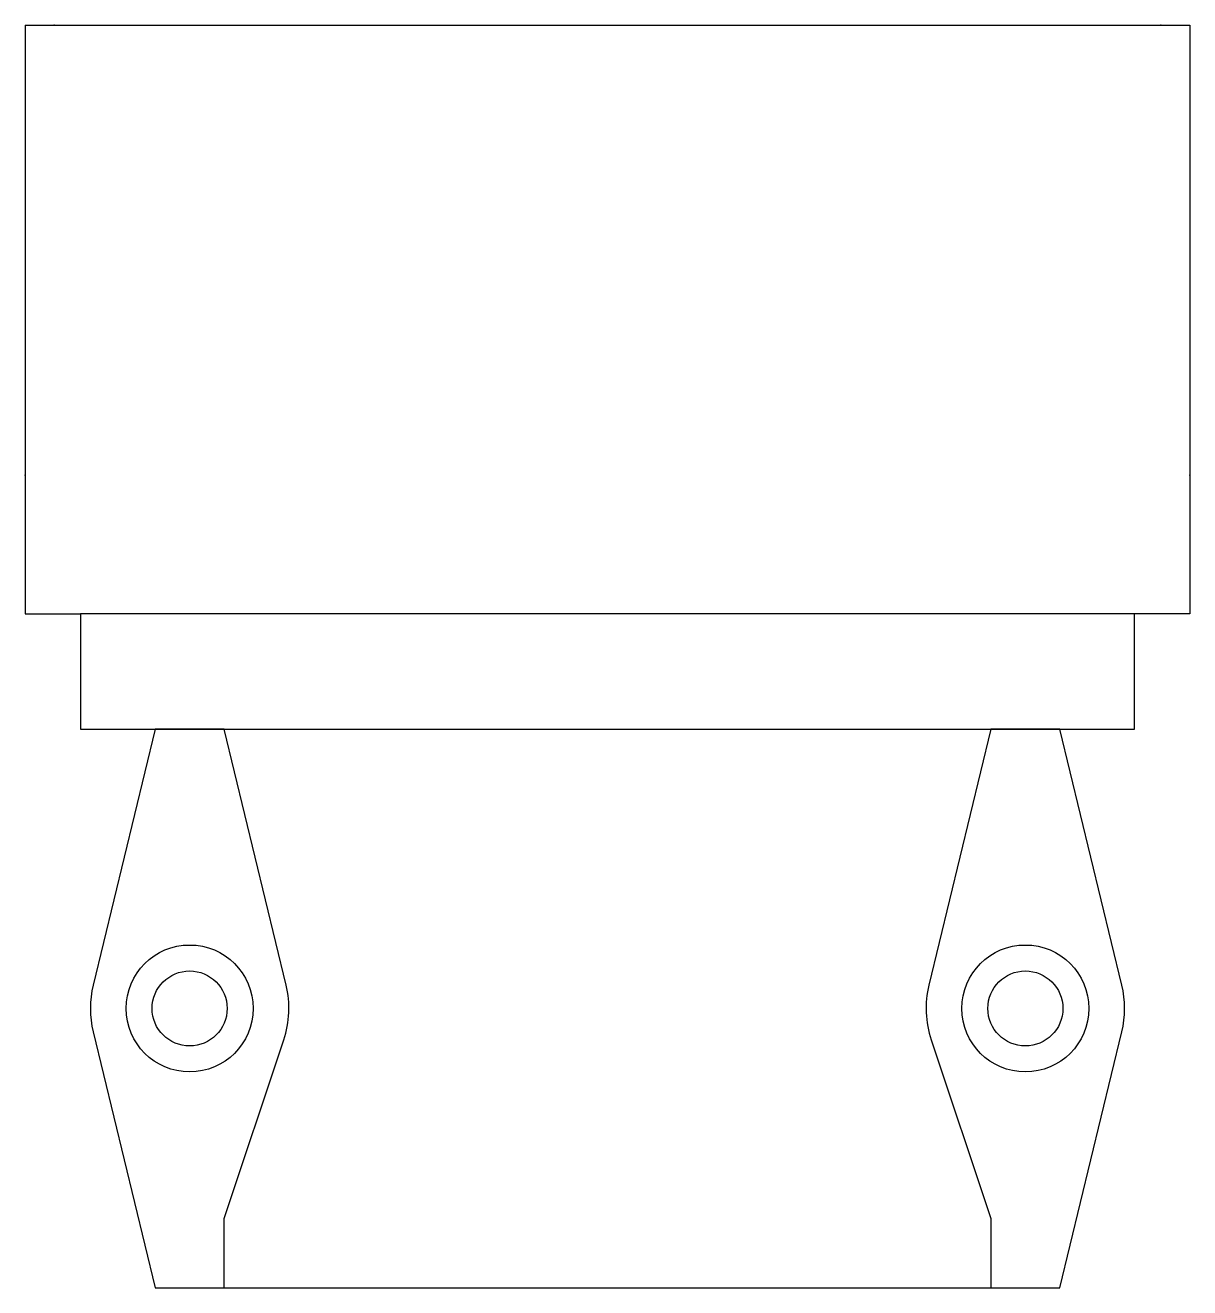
# Model space of a CAD drawing. Header units: millimetres. Extents: x -25.2 to 25.2, y 10.1 to 64.8.
import ezdxf

# ---------------------------------------------------------------- set-up
doc = ezdxf.new("R2010")
doc.units = ezdxf.units.MM
doc.layers.get('0').update_dxf_attribs({"linetype": 'CONTINUOUS'})

msp = doc.modelspace()

# ---------------------------------------------------------------- linework, layer by layer
for p, q in [((-25.221, 64.8), (25.221, 64.8)), ((-25.221, 64.8), (-25.221, 39.3)), ((25.221, 64.8), (25.221, 39.3)), ((-25.221, 39.3), (-22.821, 39.3)), ((25.221, 39.3), (22.821, 39.3)), ((-16.6, 10.1), (16.6, 10.1))]:
    msp.add_line(p, q)
msp.add_lwpolyline([(-22.821, 34.3), (22.821, 34.3), (22.821, 39.3), (-22.821, 39.3)], close=True)
for points in [[(-19.6, 10.1), (-16.6, 10.1), (-16.6, 13.1), (-14.021, 20.841, 0.140569), (-13.921, 23.21), (-16.6, 34.3), (-19.6, 34.3), (-22.279, 23.21, 0.119073), (-22.279, 21.19)], [(16.6, 10.1), (19.6, 10.1), (22.279, 21.19, 0.119073), (22.279, 23.21), (19.6, 34.3), (16.6, 34.3), (13.921, 23.21, 0.140569), (14.021, 20.841), (16.6, 13.1)]]:
    msp.add_lwpolyline(points, format="xyb", close=True)
for centre, radius in [((-18.1, 22.2), 2.75), ((18.1, 22.2), 2.75), ((-18.1, 22.2), 1.625), ((18.1, 22.2), 1.625)]:
    msp.add_circle(centre, radius)
for p in [(-23.971, 64.8), (23.971, 64.8), (-25.221, 45.3), (25.221, 45.3)]:
    msp.add_point(p)

doc.saveas('drawing.dxf')
